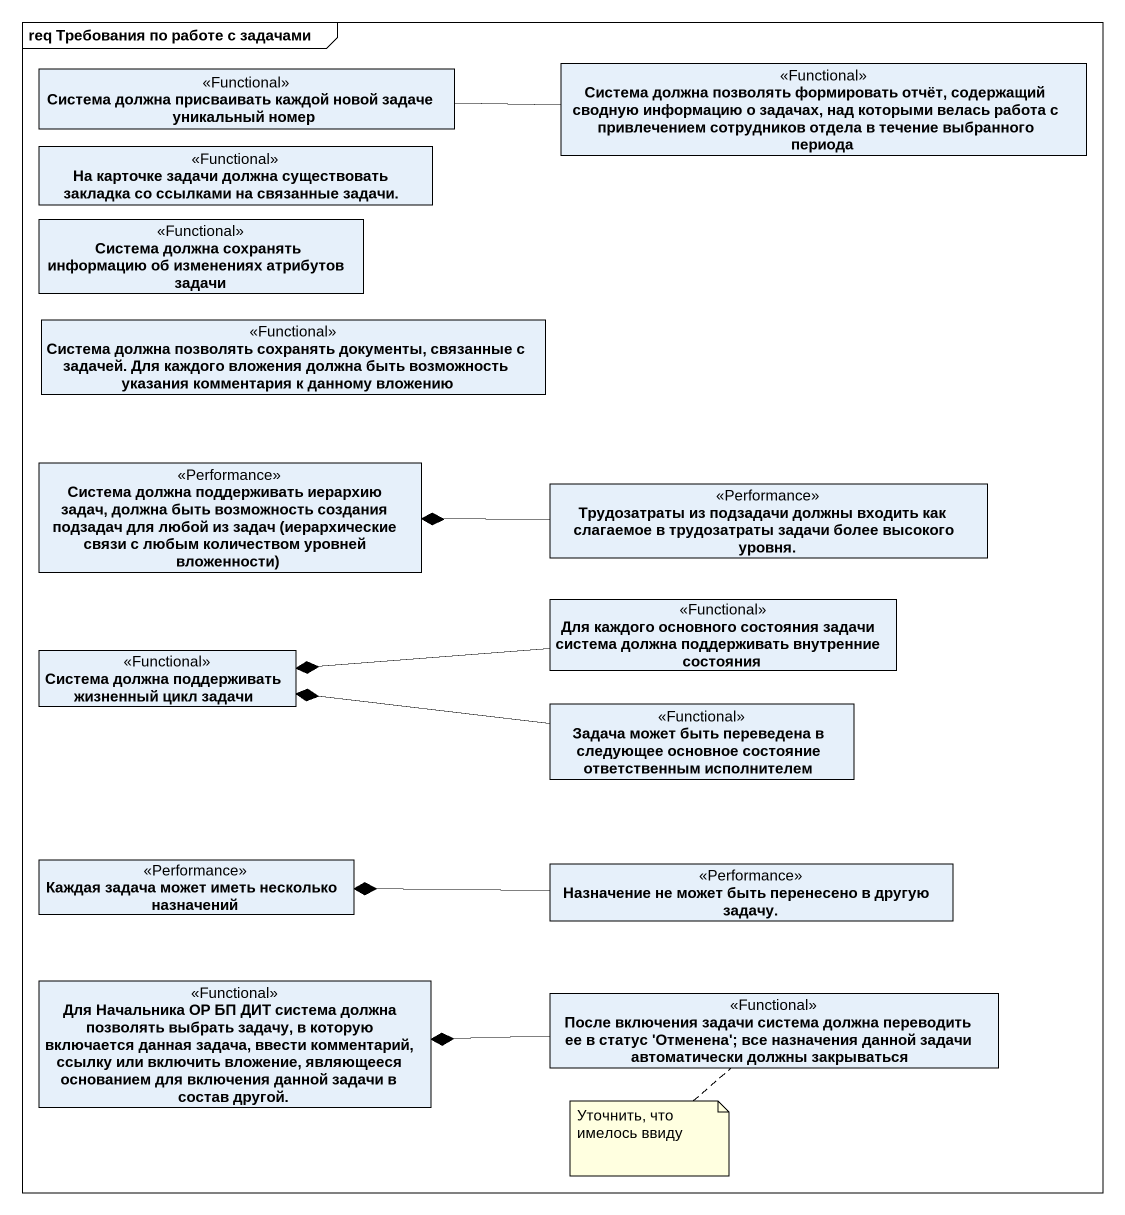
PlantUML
@startuml
mainframe req Требования по работе с задачами
hide circle
hide empty members
class "Система должна позволять формировать отчёт, содержащий сводную информацию о задачах, над которыми велась работа с привлечением сотрудников отдела в течение выбранного периода" as Система_должна_позволять <<Functional>>
class "Система должна присваивать каждой новой задаче уникальный номер" as Система_должна_присваивать <<Functional>>
class "На карточке задачи должна существовать закладка со ссылками на связанные задачи." as На_карточке_задачи_должна <<Functional>>
class "Система должна сохранять информацию об изменениях атрибутов задачи" as Система_должна_сохранять <<Functional>>
class "Система должна позволять сохранять документы, связанные с задачей. Для каждого вложения должна быть возможность указания комментария к данному вложению" as Система_должна_позволять_2 <<Functional>>
class "Система должна поддерживать иерархию задач, должна быть возможность создания подзадач для любой из задач (иерархические связи с любым количеством уровней вложенности)" as Система_должна_поддерживать <<Performance>>
class "Трудозатраты из подзадачи должны входить как слагаемое в трудозатраты задачи более высокого уровня." as Трудозатраты_из_подзадачи <<Performance>>
class "Для каждого основного состояния задачи система должна поддерживать внутренние состояния" as Для_каждого_основного <<Functional>>
class "Система должна поддерживать жизненный цикл задачи" as Система_должна_поддерживать_2 <<Functional>>
class "Задача может быть переведена в следующее основное состояние ответственным исполнителем" as Задача_может_быть <<Functional>>
class "Каждая задача может иметь несколько назначений" as Каждая_задача_может_иметь <<Performance>>
class "Назначение не может быть перенесено в другую задачу." as Назначение_не_может_быть <<Performance>>
class "Для Начальника ОР БП ДИТ система должна позволять выбрать задачу, в которую включается данная задача, ввести комментарий, ссылку или включить вложение, являющееся основанием для включения данной задачи в состав другой." as Для_Начальника_ОР_БП_ДИТ <<Functional>>
class "После включения задачи система должна переводить ее в статус 'Отменена'; все назначения данной задачи автоматически должны закрываться" as После_включения_задачи <<Functional>>
Система_должна_присваивать -right- Система_должна_позволять
Трудозатраты_из_подзадачи -left-* Система_должна_поддерживать
Для_каждого_основного -left-* Система_должна_поддерживать_2
Задача_может_быть -left-* Система_должна_поддерживать_2
Назначение_не_может_быть -left-* Каждая_задача_может_иметь
После_включения_задачи -left-* Для_Начальника_ОР_БП_ДИТ
note bottom of После_включения_задачи : Уточнить, что имелось ввиду
@enduml
